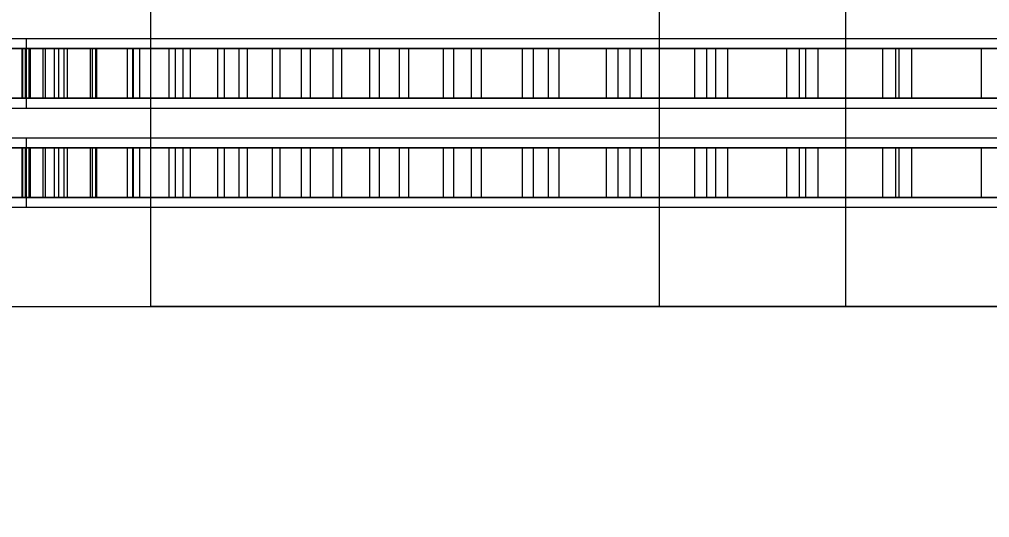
# Model space of a CAD drawing. Header units: millimetres. Extents: x -191664 to 191490, y -197311 to 10263.
# Drawn here: x 25026.7 to 25222.2, y -19702.5 to -19602.2 of the extents above; entities that cross this region are included whole.
import ezdxf

# ---------------------------------------------------------------- set-up
doc = ezdxf.new("R2010")
doc.units = ezdxf.units.MM
for name, color, linetype, lineweight in [('COTAS_INSTALACION_P', 30, 'Continuous', 0), ('COTAS_O', 1, 'Continuous', 0), ('superior_briquetadora', 7, 'Continuous', 0)]:
    doc.layers.add(name, color=color, linetype=linetype, lineweight=lineweight)
doc.dimstyles.new('PLANTA_100', dxfattribs={"dimtxt": 250, "dimasz": 150, "dimexe": 150, "dimexo": 80, "dimgap": 100, "dimtad": 1, "dimtih": 1, "dimtoh": 1, "dimdec": 1, "dimdsep": 46, "dimcen": 0.09, "dimclrd": 1, "dimclre": 1, "dimclrt": 1, "dimadec": 0, "dimazin": 0, "dimtfac": 1, "dimtdec": 4, "dimtofl": 0, "dimtmove": 0, "dimatfit": 3, "dimfxl": 1, "dimtolj": 1, "dimtzin": 0, "dimarcsym": 0})

# ---------------------------------------------------------------- blocks, each defined once
blk = doc.blocks.new('*D5')
at = {"layer": 'COTAS_INSTALACION_P', "color": 1, "lineweight": -2, "transparency": 16777216}
for p, q in [((-1000, -18080), (-1000, -25850)), ((60117.12, -18080), (60117.12, -25850)), ((-850, -25700), (59967.12, -25700))]:
    blk.add_line(p, q, dxfattribs=at)
at = {"layer": 'COTAS_INSTALACION_P', "color": 1, "transparency": 16777216}
for points in [[(-850, -25675), (-850, -25725), (-1000, -25700)], [(59967.12, -25675), (59967.12, -25725), (60117.12, -25700)]]:
    blk.add_solid(points, dxfattribs=at)
at = {"layer": 'Defpoints', "color": 0, "transparency": 16777216}
for p in [(-1000, -18000), (60117.12, -18000), (60117.12, -25700)]:
    blk.add_point(p, dxfattribs=at)
blk = doc.blocks.new('*D37')
at = {"layer": 'COTAS_O', "color": 1, "lineweight": -2, "transparency": 16777216}
for p, q in [((24628.19, -19560), (24628.19, -20930)), ((26828.19, -19560), (26828.19, -20930)), ((24778.19, -20780), (26678.19, -20780))]:
    blk.add_line(p, q, dxfattribs=at)
at = {"layer": 'COTAS_O', "color": 1, "transparency": 16777216}
for points in [[(24778.19, -20755), (24778.19, -20805), (24628.19, -20780)], [(26678.19, -20755), (26678.19, -20805), (26828.19, -20780)]]:
    blk.add_solid(points, dxfattribs=at)
at = {"layer": 'Defpoints', "color": 0, "transparency": 16777216}
for p in [(24628.19, -19480), (26828.19, -19480), (26828.19, -20780)]:
    blk.add_point(p, dxfattribs=at)

msp = doc.modelspace()

# ---------------------------------------------------------------- linework, layer by layer
at = {"layer": 'superior_briquetadora', "color": 9, "true_color": 0xb9c3c2}
for p, q in [((25053.19, -19660), (25053.19, -19510)), ((25155.69, -19660), (25155.69, -19510)), ((25193.19, -19660), (25193.19, -19510)), ((25023.9, -19606), (25028.33, -19606)), ((25028.19, -19606), (25028.83, -19606)), ((25028.19, -19620), (25028.19, -19606)), ((25028.33, -19606), (25033.98, -19606)), ((25028.83, -19606), (25030.75, -19606)), ((25030.75, -19606), (25033.95, -19606)), ((25033.95, -19606), (25038.41, -19606)), ((25033.98, -19606), (25040.84, -19606)), ((25038.41, -19606), (25044.11, -19606)), ((25040.84, -19606), (25048.89, -19606)), ((25044.11, -19606), (25051.02, -19606)), ((25048.89, -19606), (25058.08, -19606)), ((25051.02, -19606), (25059.12, -19606)), ((25058.08, -19606), (25068.38, -19606)), ((25059.12, -19606), (25068.38, -19606)), ((25068.38, -19606), (25078.75, -19606)), ((25068.38, -19606), (25079.75, -19606)), ((25078.75, -19606), (25090.18, -19606)), ((25079.75, -19606), (25092.14, -19606)), ((25090.18, -19606), (25102.63, -19606)), ((25092.14, -19606), (25105.5, -19606)), ((25102.63, -19606), (25116.05, -19606)), ((25105.5, -19606), (25119.77, -19606)), ((25116.05, -19606), (25130.38, -19606)), ((25119.77, -19606), (25134.9, -19606)), ((25130.38, -19606), (25145.56, -19606)), ((25134.9, -19606), (25150.83, -19606)), ((25145.56, -19606), (25161.52, -19606)), ((25150.83, -19606), (25167.48, -19606)), ((25161.52, -19606), (25178.19, -19606)), ((25167.48, -19606), (25184.8, -19606)), ((25178.19, -19606), (25195.5, -19606)), ((25184.8, -19606), (25202.7, -19606)), ((25195.5, -19606), (25213.38, -19606)), ((25202.7, -19606), (25221.12, -19606)), ((25213.38, -19606), (25231.75, -19606)), ((25221.12, -19606), (25239.98, -19606)), ((25023.9, -19620), (25028.33, -19620)), ((25028.19, -19620), (25028.83, -19620)), ((25028.33, -19620), (25033.98, -19620)), ((25028.83, -19620), (25030.75, -19620)), ((25030.75, -19620), (25033.95, -19620)), ((25033.95, -19620), (25038.41, -19620)), ((25033.98, -19620), (25040.84, -19620)), ((25038.41, -19620), (25044.11, -19620)), ((25040.84, -19620), (25048.89, -19620)), ((25044.11, -19620), (25051.02, -19620)), ((25048.89, -19620), (25058.08, -19620)), ((25051.02, -19620), (25059.12, -19620)), ((25058.08, -19620), (25068.38, -19620)), ((25059.12, -19620), (25068.38, -19620)), ((25068.38, -19620), (25078.75, -19620)), ((25068.38, -19620), (25079.75, -19620)), ((25078.75, -19620), (25090.18, -19620)), ((25079.75, -19620), (25092.14, -19620)), ((25090.18, -19620), (25102.63, -19620)), ((25092.14, -19620), (25105.5, -19620)), ((25102.63, -19620), (25116.05, -19620)), ((25105.5, -19620), (25119.77, -19620)), ((25116.05, -19620), (25130.38, -19620)), ((25119.77, -19620), (25134.9, -19620)), ((25130.38, -19620), (25145.56, -19620)), ((25134.9, -19620), (25150.83, -19620)), ((25145.56, -19620), (25161.52, -19620)), ((25150.83, -19620), (25167.48, -19620)), ((25161.52, -19620), (25178.19, -19620)), ((25167.48, -19620), (25184.8, -19620)), ((25178.19, -19620), (25195.5, -19620)), ((25184.8, -19620), (25202.7, -19620)), ((25195.5, -19620), (25213.38, -19620)), ((25202.7, -19620), (25221.12, -19620)), ((25213.38, -19620), (25231.75, -19620)), ((25221.12, -19620), (25239.98, -19620)), ((25023.9, -19626), (25028.33, -19626)), ((25028.19, -19626), (25028.83, -19626)), ((25028.19, -19640), (25028.19, -19626)), ((25028.33, -19626), (25033.98, -19626)), ((25028.83, -19626), (25030.75, -19626)), ((25030.75, -19626), (25033.95, -19626)), ((25033.95, -19626), (25038.41, -19626)), ((25033.98, -19626), (25040.84, -19626)), ((25038.41, -19626), (25044.11, -19626)), ((25040.84, -19626), (25048.89, -19626)), ((25044.11, -19626), (25051.02, -19626)), ((25048.89, -19626), (25058.08, -19626)), ((25051.02, -19626), (25059.12, -19626)), ((25058.08, -19626), (25068.38, -19626)), ((25059.12, -19626), (25068.38, -19626)), ((25068.38, -19626), (25078.75, -19626)), ((25068.38, -19626), (25079.75, -19626)), ((25078.75, -19626), (25090.18, -19626)), ((25079.75, -19626), (25092.14, -19626)), ((25090.18, -19626), (25102.63, -19626)), ((25092.14, -19626), (25105.5, -19626)), ((25102.63, -19626), (25116.05, -19626)), ((25105.5, -19626), (25119.77, -19626)), ((25116.05, -19626), (25130.38, -19626)), ((25119.77, -19626), (25134.9, -19626)), ((25130.38, -19626), (25145.56, -19626)), ((25134.9, -19626), (25150.83, -19626)), ((25145.56, -19626), (25161.52, -19626)), ((25150.83, -19626), (25167.48, -19626)), ((25161.52, -19626), (25178.19, -19626)), ((25167.48, -19626), (25184.8, -19626)), ((25178.19, -19626), (25195.5, -19626)), ((25184.8, -19626), (25202.7, -19626)), ((25195.5, -19626), (25213.38, -19626)), ((25202.7, -19626), (25221.12, -19626)), ((25213.38, -19626), (25231.75, -19626)), ((25221.12, -19626), (25239.98, -19626)), ((25023.9, -19640), (25028.33, -19640)), ((25028.19, -19640), (25028.83, -19640)), ((25028.33, -19640), (25033.98, -19640)), ((25028.83, -19640), (25030.75, -19640)), ((25030.75, -19640), (25033.95, -19640)), ((25033.95, -19640), (25038.41, -19640)), ((25033.98, -19640), (25040.84, -19640)), ((25038.41, -19640), (25044.11, -19640)), ((25040.84, -19640), (25048.89, -19640)), ((25044.11, -19640), (25051.02, -19640)), ((25048.89, -19640), (25058.08, -19640)), ((25051.02, -19640), (25059.12, -19640)), ((25058.08, -19640), (25068.38, -19640)), ((25059.12, -19640), (25068.38, -19640)), ((25068.38, -19640), (25078.75, -19640)), ((25068.38, -19640), (25079.75, -19640)), ((25078.75, -19640), (25090.18, -19640)), ((25079.75, -19640), (25092.14, -19640)), ((25090.18, -19640), (25102.63, -19640)), ((25092.14, -19640), (25105.5, -19640)), ((25102.63, -19640), (25116.05, -19640)), ((25105.5, -19640), (25119.77, -19640)), ((25116.05, -19640), (25130.38, -19640)), ((25119.77, -19640), (25134.9, -19640)), ((25130.38, -19640), (25145.56, -19640)), ((25134.9, -19640), (25150.83, -19640)), ((25145.56, -19640), (25161.52, -19640)), ((25150.83, -19640), (25167.48, -19640)), ((25161.52, -19640), (25178.19, -19640)), ((25167.48, -19640), (25184.8, -19640)), ((25178.19, -19640), (25195.5, -19640)), ((25184.8, -19640), (25202.7, -19640)), ((25195.5, -19640), (25213.38, -19640)), ((25202.7, -19640), (25221.12, -19640)), ((25213.38, -19640), (25231.75, -19640)), ((25221.12, -19640), (25239.98, -19640)), ((25023.9, -19660), (25028.33, -19660)), ((25028.33, -19660), (25033.98, -19660)), ((25033.98, -19660), (25040.84, -19660)), ((25040.84, -19660), (25048.89, -19660)), ((25048.89, -19660), (25058.08, -19660)), ((25056.02, -19660), (25053.19, -19660)), ((25064.3, -19660), (25056.02, -19660)), ((25058.08, -19660), (25068.38, -19660)), ((25077.35, -19660), (25064.3, -19660)), ((25068.38, -19660), (25079.75, -19660)), ((25094.11, -19660), (25077.35, -19660)), ((25079.75, -19660), (25092.14, -19660)), ((25092.14, -19660), (25105.5, -19660)), ((25113.22, -19660), (25094.11, -19660)), ((25105.5, -19660), (25119.77, -19660)), ((25133.15, -19660), (25113.22, -19660)), ((25119.77, -19660), (25134.9, -19660)), ((25152.27, -19660), (25133.15, -19660)), ((25134.9, -19660), (25150.83, -19660)), ((25150.83, -19660), (25167.48, -19660)), ((25169.03, -19660), (25152.27, -19660)), ((25158.52, -19660), (25155.69, -19660)), ((25166.8, -19660), (25158.52, -19660)), ((25179.85, -19660), (25166.8, -19660)), ((25167.48, -19660), (25184.8, -19660)), ((25182.07, -19660), (25169.03, -19660)), ((25196.61, -19660), (25179.85, -19660)), ((25190.35, -19660), (25182.07, -19660)), ((25184.8, -19660), (25202.7, -19660)), ((25193.19, -19660), (25190.35, -19660)), ((25215.72, -19660), (25196.61, -19660)), ((25202.7, -19660), (25221.12, -19660)), ((25235.65, -19660), (25215.72, -19660)), ((25221.12, -19660), (25239.98, -19660))]:
    msp.add_line(p, q, dxfattribs=at)
at = {"layer": 'superior_briquetadora', "color": 117, "true_color": 0x376c5b}
for p, q in [((25027.99, -19608), (25023.62, -19608)), ((25024.12, -19608), (25028.69, -19608)), ((25028.69, -19608), (25027.32, -19608)), ((25027.32, -19608), (25027.42, -19608)), ((25027.32, -19618), (25027.32, -19608)), ((25027.42, -19608), (25028.98, -19608)), ((25027.42, -19618), (25027.42, -19608)), ((25033.81, -19608), (25027.99, -19608)), ((25027.99, -19618), (25027.99, -19608)), ((25028.69, -19608), (25034.71, -19608)), ((25031.5, -19608), (25028.69, -19608)), ((25028.69, -19618), (25028.69, -19608)), ((25028.98, -19608), (25031.99, -19608)), ((25028.98, -19618), (25028.98, -19608)), ((25035.76, -19608), (25031.5, -19608)), ((25031.5, -19618), (25031.5, -19608)), ((25031.99, -19608), (25036.44, -19608)), ((25031.99, -19618), (25031.99, -19608)), ((25041.07, -19608), (25033.81, -19608)), ((25033.81, -19618), (25033.81, -19608)), ((25034.71, -19608), (25042.15, -19608)), ((25034.71, -19618), (25034.71, -19608)), ((25041.44, -19608), (25035.76, -19608)), ((25035.76, -19618), (25035.76, -19608)), ((25036.44, -19608), (25042.31, -19608)), ((25036.44, -19618), (25036.44, -19608)), ((25049.72, -19608), (25041.07, -19608)), ((25041.07, -19618), (25041.07, -19608)), ((25048.51, -19608), (25041.44, -19608)), ((25041.44, -19618), (25041.44, -19608)), ((25042.15, -19608), (25050.99, -19608)), ((25042.15, -19618), (25042.15, -19608)), ((25042.31, -19608), (25049.56, -19608)), ((25042.31, -19618), (25042.31, -19608)), ((25056.93, -19608), (25048.51, -19608)), ((25048.51, -19618), (25048.51, -19608)), ((25049.56, -19608), (25058.17, -19608)), ((25049.56, -19618), (25049.56, -19608)), ((25059.73, -19608), (25049.72, -19608)), ((25049.72, -19618), (25049.72, -19608)), ((25050.99, -19608), (25061.17, -19608)), ((25050.99, -19618), (25050.99, -19608)), ((25066.68, -19608), (25056.93, -19608)), ((25056.93, -19618), (25056.93, -19608)), ((25058.17, -19608), (25068.08, -19608)), ((25058.17, -19618), (25058.17, -19608)), ((25071.03, -19608), (25059.73, -19608)), ((25059.73, -19618), (25059.73, -19608)), ((25061.17, -19608), (25072.65, -19608)), ((25061.17, -19618), (25061.17, -19608)), ((25077.69, -19608), (25066.68, -19608)), ((25066.68, -19618), (25066.68, -19608)), ((25068.08, -19608), (25079.26, -19608)), ((25068.08, -19618), (25068.08, -19608)), ((25083.59, -19608), (25071.03, -19608)), ((25071.03, -19618), (25071.03, -19608)), ((25072.65, -19608), (25085.37, -19608)), ((25072.65, -19618), (25072.65, -19608)), ((25089.92, -19608), (25077.69, -19608)), ((25077.69, -19618), (25077.69, -19608)), ((25079.26, -19608), (25091.65, -19608)), ((25079.26, -19618), (25079.26, -19608)), ((25097.33, -19608), (25083.59, -19608)), ((25083.59, -19618), (25083.59, -19608)), ((25085.37, -19608), (25099.26, -19608)), ((25085.37, -19618), (25085.37, -19608)), ((25103.31, -19608), (25089.92, -19608)), ((25089.92, -19618), (25089.92, -19608)), ((25091.65, -19608), (25105.19, -19608)), ((25091.65, -19618), (25091.65, -19608)), ((25112.19, -19608), (25097.33, -19608)), ((25097.33, -19618), (25097.33, -19608)), ((25099.26, -19608), (25114.27, -19608)), ((25099.26, -19618), (25099.26, -19608)), ((25117.78, -19608), (25103.31, -19608)), ((25103.31, -19618), (25103.31, -19608)), ((25105.19, -19608), (25119.81, -19608)), ((25105.19, -19618), (25105.19, -19608)), ((25128.1, -19608), (25112.19, -19608)), ((25112.19, -19618), (25112.19, -19608)), ((25114.27, -19608), (25130.32, -19608)), ((25114.27, -19618), (25114.27, -19608)), ((25133.28, -19608), (25117.78, -19608)), ((25117.78, -19618), (25117.78, -19608)), ((25119.81, -19608), (25135.44, -19608)), ((25119.81, -19618), (25119.81, -19608)), ((25144.99, -19608), (25128.1, -19608)), ((25128.1, -19618), (25128.1, -19608)), ((25130.32, -19608), (25147.33, -19608)), ((25130.32, -19618), (25130.32, -19608)), ((25149.73, -19608), (25133.28, -19608)), ((25133.28, -19618), (25133.28, -19608)), ((25135.44, -19608), (25152.01, -19608)), ((25135.44, -19618), (25135.44, -19608)), ((25162.76, -19608), (25144.99, -19608)), ((25144.99, -19618), (25144.99, -19608)), ((25147.33, -19608), (25165.21, -19608)), ((25147.33, -19618), (25147.33, -19608)), ((25167.04, -19608), (25149.73, -19608)), ((25149.73, -19618), (25149.73, -19608)), ((25152.01, -19608), (25169.43, -19608)), ((25152.01, -19618), (25152.01, -19608)), ((25181.33, -19608), (25162.76, -19608)), ((25162.76, -19618), (25162.76, -19608)), ((25165.21, -19608), (25183.89, -19608)), ((25165.21, -19618), (25165.21, -19608)), ((25185.14, -19608), (25167.04, -19608)), ((25167.04, -19618), (25167.04, -19608)), ((25169.43, -19608), (25187.62, -19608)), ((25169.43, -19618), (25169.43, -19608)), ((25200.62, -19608), (25181.33, -19608)), ((25181.33, -19618), (25181.33, -19608)), ((25183.89, -19608), (25203.27, -19608)), ((25183.89, -19618), (25183.89, -19608)), ((25203.93, -19608), (25185.14, -19608)), ((25185.14, -19618), (25185.14, -19608)), ((25187.62, -19608), (25206.5, -19608)), ((25187.62, -19618), (25187.62, -19608)), ((25220.53, -19608), (25200.62, -19608)), ((25200.62, -19618), (25200.62, -19608)), ((25203.27, -19608), (25223.25, -19608)), ((25203.27, -19618), (25203.27, -19608)), ((25223.32, -19608), (25203.93, -19608)), ((25203.93, -19618), (25203.93, -19608)), ((25206.5, -19608), (25225.97, -19608)), ((25206.5, -19618), (25206.5, -19608)), ((25240.96, -19608), (25220.53, -19608)), ((25220.53, -19618), (25220.53, -19608)), ((25027.99, -19618), (25023.62, -19618)), ((25024.12, -19618), (25028.69, -19618)), ((25027.32, -19618), (25027.42, -19618)), ((25028.69, -19618), (25027.32, -19618)), ((25027.42, -19618), (25028.98, -19618)), ((25033.81, -19618), (25027.99, -19618)), ((25028.69, -19618), (25034.71, -19618)), ((25031.5, -19618), (25028.69, -19618)), ((25028.98, -19618), (25031.99, -19618)), ((25035.76, -19618), (25031.5, -19618)), ((25031.99, -19618), (25036.44, -19618)), ((25041.07, -19618), (25033.81, -19618)), ((25034.71, -19618), (25042.15, -19618)), ((25041.44, -19618), (25035.76, -19618)), ((25036.44, -19618), (25042.31, -19618)), ((25049.72, -19618), (25041.07, -19618)), ((25048.51, -19618), (25041.44, -19618)), ((25042.15, -19618), (25050.99, -19618)), ((25042.31, -19618), (25049.56, -19618)), ((25056.93, -19618), (25048.51, -19618)), ((25049.56, -19618), (25058.17, -19618)), ((25059.73, -19618), (25049.72, -19618)), ((25050.99, -19618), (25061.17, -19618)), ((25066.68, -19618), (25056.93, -19618)), ((25058.17, -19618), (25068.08, -19618)), ((25071.03, -19618), (25059.73, -19618)), ((25061.17, -19618), (25072.65, -19618)), ((25077.69, -19618), (25066.68, -19618)), ((25068.08, -19618), (25079.26, -19618)), ((25083.59, -19618), (25071.03, -19618)), ((25072.65, -19618), (25085.37, -19618)), ((25089.92, -19618), (25077.69, -19618)), ((25079.26, -19618), (25091.65, -19618)), ((25097.33, -19618), (25083.59, -19618)), ((25085.37, -19618), (25099.26, -19618)), ((25103.31, -19618), (25089.92, -19618)), ((25091.65, -19618), (25105.19, -19618)), ((25112.19, -19618), (25097.33, -19618)), ((25099.26, -19618), (25114.27, -19618)), ((25117.78, -19618), (25103.31, -19618)), ((25105.19, -19618), (25119.81, -19618)), ((25128.1, -19618), (25112.19, -19618)), ((25114.27, -19618), (25130.32, -19618)), ((25133.28, -19618), (25117.78, -19618)), ((25119.81, -19618), (25135.44, -19618)), ((25144.99, -19618), (25128.1, -19618)), ((25130.32, -19618), (25147.33, -19618)), ((25149.73, -19618), (25133.28, -19618)), ((25135.44, -19618), (25152.01, -19618)), ((25162.76, -19618), (25144.99, -19618)), ((25147.33, -19618), (25165.21, -19618)), ((25167.04, -19618), (25149.73, -19618)), ((25152.01, -19618), (25169.43, -19618)), ((25181.33, -19618), (25162.76, -19618)), ((25165.21, -19618), (25183.89, -19618)), ((25185.14, -19618), (25167.04, -19618)), ((25169.43, -19618), (25187.62, -19618)), ((25200.62, -19618), (25181.33, -19618)), ((25183.89, -19618), (25203.27, -19618)), ((25203.93, -19618), (25185.14, -19618)), ((25187.62, -19618), (25206.5, -19618)), ((25220.53, -19618), (25200.62, -19618)), ((25203.27, -19618), (25223.25, -19618)), ((25223.32, -19618), (25203.93, -19618)), ((25206.5, -19618), (25225.97, -19618)), ((25240.96, -19618), (25220.53, -19618)), ((25027.99, -19628), (25023.62, -19628)), ((25024.12, -19628), (25028.69, -19628)), ((25028.69, -19628), (25027.32, -19628)), ((25027.32, -19628), (25027.42, -19628)), ((25027.32, -19638), (25027.32, -19628)), ((25027.42, -19628), (25028.98, -19628)), ((25027.42, -19638), (25027.42, -19628)), ((25033.81, -19628), (25027.99, -19628)), ((25027.99, -19638), (25027.99, -19628)), ((25028.69, -19628), (25034.71, -19628)), ((25031.5, -19628), (25028.69, -19628)), ((25028.69, -19638), (25028.69, -19628)), ((25028.98, -19628), (25031.99, -19628)), ((25028.98, -19638), (25028.98, -19628)), ((25035.76, -19628), (25031.5, -19628)), ((25031.5, -19638), (25031.5, -19628)), ((25031.99, -19628), (25036.44, -19628)), ((25031.99, -19638), (25031.99, -19628)), ((25041.07, -19628), (25033.81, -19628)), ((25033.81, -19638), (25033.81, -19628)), ((25034.71, -19628), (25042.15, -19628)), ((25034.71, -19638), (25034.71, -19628)), ((25041.44, -19628), (25035.76, -19628)), ((25035.76, -19638), (25035.76, -19628)), ((25036.44, -19628), (25042.31, -19628)), ((25036.44, -19638), (25036.44, -19628)), ((25049.72, -19628), (25041.07, -19628)), ((25041.07, -19638), (25041.07, -19628)), ((25048.51, -19628), (25041.44, -19628)), ((25041.44, -19638), (25041.44, -19628)), ((25042.15, -19628), (25050.99, -19628)), ((25042.15, -19638), (25042.15, -19628)), ((25042.31, -19628), (25049.56, -19628)), ((25042.31, -19638), (25042.31, -19628)), ((25056.93, -19628), (25048.51, -19628)), ((25048.51, -19638), (25048.51, -19628)), ((25049.56, -19628), (25058.17, -19628)), ((25049.56, -19638), (25049.56, -19628)), ((25059.73, -19628), (25049.72, -19628)), ((25049.72, -19638), (25049.72, -19628)), ((25050.99, -19628), (25061.17, -19628)), ((25050.99, -19638), (25050.99, -19628)), ((25066.68, -19628), (25056.93, -19628)), ((25056.93, -19638), (25056.93, -19628)), ((25058.17, -19628), (25068.08, -19628)), ((25058.17, -19638), (25058.17, -19628)), ((25071.03, -19628), (25059.73, -19628)), ((25059.73, -19638), (25059.73, -19628)), ((25061.17, -19628), (25072.65, -19628)), ((25061.17, -19638), (25061.17, -19628)), ((25077.69, -19628), (25066.68, -19628)), ((25066.68, -19638), (25066.68, -19628)), ((25068.08, -19628), (25079.26, -19628)), ((25068.08, -19638), (25068.08, -19628)), ((25083.59, -19628), (25071.03, -19628)), ((25071.03, -19638), (25071.03, -19628)), ((25072.65, -19628), (25085.37, -19628)), ((25072.65, -19638), (25072.65, -19628)), ((25089.92, -19628), (25077.69, -19628)), ((25077.69, -19638), (25077.69, -19628)), ((25079.26, -19628), (25091.65, -19628)), ((25079.26, -19638), (25079.26, -19628)), ((25097.33, -19628), (25083.59, -19628)), ((25083.59, -19638), (25083.59, -19628)), ((25085.37, -19628), (25099.26, -19628)), ((25085.37, -19638), (25085.37, -19628)), ((25103.31, -19628), (25089.92, -19628)), ((25089.92, -19638), (25089.92, -19628)), ((25091.65, -19628), (25105.19, -19628)), ((25091.65, -19638), (25091.65, -19628)), ((25112.19, -19628), (25097.33, -19628)), ((25097.33, -19638), (25097.33, -19628)), ((25099.26, -19628), (25114.27, -19628)), ((25099.26, -19638), (25099.26, -19628)), ((25117.78, -19628), (25103.31, -19628)), ((25103.31, -19638), (25103.31, -19628)), ((25105.19, -19628), (25119.81, -19628)), ((25105.19, -19638), (25105.19, -19628)), ((25128.1, -19628), (25112.19, -19628)), ((25112.19, -19638), (25112.19, -19628)), ((25114.27, -19628), (25130.32, -19628)), ((25114.27, -19638), (25114.27, -19628)), ((25133.28, -19628), (25117.78, -19628)), ((25117.78, -19638), (25117.78, -19628)), ((25119.81, -19628), (25135.44, -19628)), ((25119.81, -19638), (25119.81, -19628)), ((25144.99, -19628), (25128.1, -19628)), ((25128.1, -19638), (25128.1, -19628)), ((25130.32, -19628), (25147.33, -19628)), ((25130.32, -19638), (25130.32, -19628)), ((25149.73, -19628), (25133.28, -19628)), ((25133.28, -19638), (25133.28, -19628)), ((25135.44, -19628), (25152.01, -19628)), ((25135.44, -19638), (25135.44, -19628)), ((25162.76, -19628), (25144.99, -19628)), ((25144.99, -19638), (25144.99, -19628)), ((25147.33, -19628), (25165.21, -19628)), ((25147.33, -19638), (25147.33, -19628)), ((25167.04, -19628), (25149.73, -19628)), ((25149.73, -19638), (25149.73, -19628)), ((25152.01, -19628), (25169.43, -19628)), ((25152.01, -19638), (25152.01, -19628)), ((25181.33, -19628), (25162.76, -19628)), ((25162.76, -19638), (25162.76, -19628)), ((25165.21, -19628), (25183.89, -19628)), ((25165.21, -19638), (25165.21, -19628)), ((25185.14, -19628), (25167.04, -19628)), ((25167.04, -19638), (25167.04, -19628)), ((25169.43, -19628), (25187.62, -19628)), ((25169.43, -19638), (25169.43, -19628)), ((25200.62, -19628), (25181.33, -19628)), ((25181.33, -19638), (25181.33, -19628)), ((25183.89, -19628), (25203.27, -19628)), ((25183.89, -19638), (25183.89, -19628)), ((25203.93, -19628), (25185.14, -19628)), ((25185.14, -19638), (25185.14, -19628)), ((25187.62, -19628), (25206.5, -19628)), ((25187.62, -19638), (25187.62, -19628)), ((25220.53, -19628), (25200.62, -19628)), ((25200.62, -19638), (25200.62, -19628)), ((25203.27, -19628), (25223.25, -19628)), ((25203.27, -19638), (25203.27, -19628)), ((25223.32, -19628), (25203.93, -19628)), ((25203.93, -19638), (25203.93, -19628)), ((25206.5, -19628), (25225.97, -19628)), ((25206.5, -19638), (25206.5, -19628)), ((25240.96, -19628), (25220.53, -19628)), ((25220.53, -19638), (25220.53, -19628)), ((25027.99, -19638), (25023.62, -19638)), ((25024.12, -19638), (25028.69, -19638)), ((25027.32, -19638), (25027.42, -19638)), ((25028.69, -19638), (25027.32, -19638)), ((25027.42, -19638), (25028.98, -19638)), ((25033.81, -19638), (25027.99, -19638)), ((25028.69, -19638), (25034.71, -19638)), ((25031.5, -19638), (25028.69, -19638)), ((25028.98, -19638), (25031.99, -19638)), ((25035.76, -19638), (25031.5, -19638)), ((25031.99, -19638), (25036.44, -19638)), ((25041.07, -19638), (25033.81, -19638)), ((25034.71, -19638), (25042.15, -19638)), ((25041.44, -19638), (25035.76, -19638)), ((25036.44, -19638), (25042.31, -19638)), ((25049.72, -19638), (25041.07, -19638)), ((25048.51, -19638), (25041.44, -19638)), ((25042.15, -19638), (25050.99, -19638)), ((25042.31, -19638), (25049.56, -19638)), ((25056.93, -19638), (25048.51, -19638)), ((25049.56, -19638), (25058.17, -19638)), ((25059.73, -19638), (25049.72, -19638)), ((25050.99, -19638), (25061.17, -19638)), ((25066.68, -19638), (25056.93, -19638)), ((25058.17, -19638), (25068.08, -19638)), ((25071.03, -19638), (25059.73, -19638)), ((25061.17, -19638), (25072.65, -19638)), ((25077.69, -19638), (25066.68, -19638)), ((25068.08, -19638), (25079.26, -19638)), ((25083.59, -19638), (25071.03, -19638)), ((25072.65, -19638), (25085.37, -19638)), ((25089.92, -19638), (25077.69, -19638)), ((25079.26, -19638), (25091.65, -19638)), ((25097.33, -19638), (25083.59, -19638)), ((25085.37, -19638), (25099.26, -19638)), ((25103.31, -19638), (25089.92, -19638)), ((25091.65, -19638), (25105.19, -19638)), ((25112.19, -19638), (25097.33, -19638)), ((25099.26, -19638), (25114.27, -19638)), ((25117.78, -19638), (25103.31, -19638)), ((25105.19, -19638), (25119.81, -19638)), ((25128.1, -19638), (25112.19, -19638)), ((25114.27, -19638), (25130.32, -19638)), ((25133.28, -19638), (25117.78, -19638)), ((25119.81, -19638), (25135.44, -19638)), ((25144.99, -19638), (25128.1, -19638)), ((25130.32, -19638), (25147.33, -19638)), ((25149.73, -19638), (25133.28, -19638)), ((25135.44, -19638), (25152.01, -19638)), ((25162.76, -19638), (25144.99, -19638)), ((25147.33, -19638), (25165.21, -19638)), ((25167.04, -19638), (25149.73, -19638)), ((25152.01, -19638), (25169.43, -19638)), ((25181.33, -19638), (25162.76, -19638)), ((25165.21, -19638), (25183.89, -19638)), ((25185.14, -19638), (25167.04, -19638)), ((25169.43, -19638), (25187.62, -19638)), ((25200.62, -19638), (25181.33, -19638)), ((25183.89, -19638), (25203.27, -19638)), ((25203.93, -19638), (25185.14, -19638)), ((25187.62, -19638), (25206.5, -19638)), ((25220.53, -19638), (25200.62, -19638)), ((25203.27, -19638), (25223.25, -19638)), ((25223.32, -19638), (25203.93, -19638)), ((25206.5, -19638), (25225.97, -19638)), ((25240.96, -19638), (25220.53, -19638))]:
    msp.add_line(p, q, dxfattribs=at)

# ---------------------------------------------------------------- dimensions: what is measured, and where the dimension line sits
at = {"layer": 'COTAS_INSTALACION_P'}
dim = msp.add_aligned_dim(p1=(-1000, -18000), p2=(60117.12, -18000), distance=-7700, text='<> P', dimstyle='PLANTA_100', dxfattribs=at)
dim.commit()
dim.dimension.update_dxf_attribs({"geometry": '*D5', "text_midpoint": (29558.56, -25700)})
at = {"layer": 'COTAS_O'}
dim = msp.add_aligned_dim(p1=(24628.19, -19480), p2=(26828.19, -19480), distance=-1300, text='<> O', dimstyle='PLANTA_100', dxfattribs=at)
dim.commit()
dim.dimension.update_dxf_attribs({"geometry": '*D37', "text_midpoint": (25728.19, -20780)})

doc.saveas('drawing.dxf')
